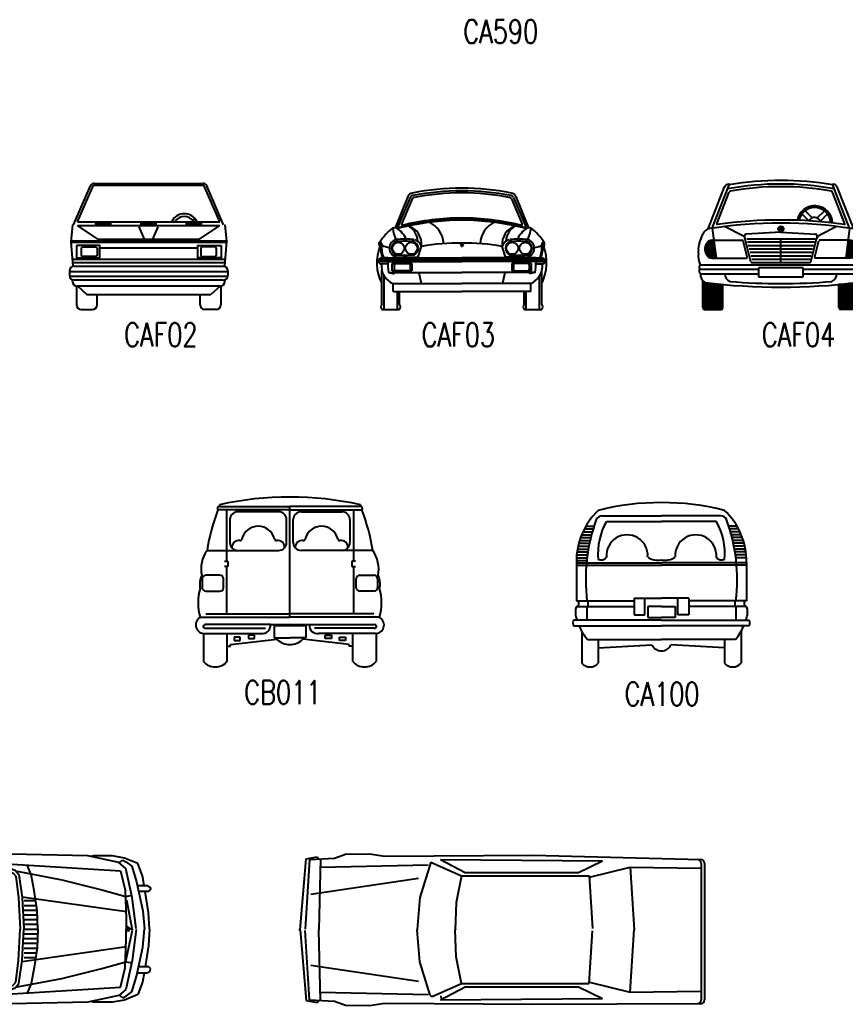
# Model space of a CAD drawing. Extents: x 2 to 154, y 3 to 64.
# Drawn here: x 16.97 to 30.13, y 17.66 to 33.41 of the extents above; entities that cross this region are included whole.
import ezdxf
from ezdxf.enums import TextEntityAlignment as Align

# ---------------------------------------------------------------- set-up
doc = ezdxf.new("R2010")
doc.units = 0
doc.header["$LTSCALE"] = 1000
doc.header["$MEASUREMENT"] = 0
doc.layers.get('0').update_dxf_attribs({"linetype": 'CONTINUOUS'})
doc.styles.add('L', font='ROMANS.SHX', dxfattribs={"height": 250})

# ---------------------------------------------------------------- blocks, each defined once
blk = doc.blocks.new('C25')
for p, q in [((-0.5392, 1.4431), (0.0312, 1.4431)), ((0.6021, 1.4431), (0.0316, 1.4431)), ((-0.6983, 1.3452), (-0.6202, 1.3452)), ((-0.5257, 1.3373), (-0.4992, 1.3904)), ((-0.4992, 1.3904), (-0.4726, 1.3904)), ((-0.4726, 1.3904), (0.0314, 1.3904)), ((-0.4726, 1.3904), (0.0314, 1.3904)), ((0.5355, 1.3904), (0.0314, 1.3904)), ((0.5355, 1.3904), (0.0314, 1.3904)), ((0.562, 1.3904), (0.5355, 1.3904)), ((0.5886, 1.3373), (0.562, 1.3904)), ((0.7611, 1.3452), (0.683, 1.3452)), ((-0.7396, 1.2615), (-0.6444, 1.2615)), ((-0.7274, 1.2894), (-0.6369, 1.2894)), ((-0.7136, 1.3173), (-0.6288, 1.3173)), ((0.7765, 1.3173), (0.6916, 1.3173)), ((0.7902, 1.2894), (0.6997, 1.2894)), ((0.8024, 1.2615), (0.7073, 1.2615)), ((-0.7747, 1.1499), (-0.6698, 1.1499)), ((-0.7678, 1.1778), (-0.6642, 1.1778)), ((-0.7598, 1.2057), (-0.6581, 1.2057)), ((-0.7503, 1.2336), (-0.6515, 1.2336)), ((0.8132, 1.2336), (0.7144, 1.2336)), ((0.8226, 1.2057), (0.721, 1.2057)), ((0.8307, 1.1778), (0.7271, 1.1778)), ((0.8375, 1.1499), (0.7327, 1.1499)), ((-0.788, 1.0662), (-0.6838, 1.0662)), ((-0.7847, 1.0941), (-0.6796, 1.0941)), ((-0.7803, 1.122), (-0.675, 1.122)), ((0.8431, 1.122), (0.7378, 1.122)), ((0.8476, 1.0941), (0.7425, 1.0941)), ((0.8508, 1.0662), (0.7467, 1.0662)), ((-0.7916, 1.0104), (-0.6908, 1.0104)), ((-0.7913, 0.989), (0.0314, 0.989)), ((-0.7913, 0.9674), (0.0314, 0.9674)), ((-0.791, 0.9922), (-0.791, 0.8595)), ((-0.79, 1.0383), (-0.6875, 1.0383)), ((0.8542, 0.989), (0.0314, 0.989)), ((0.8542, 0.9674), (0.0314, 0.9674)), ((0.8529, 1.0383), (0.7504, 1.0383)), ((0.8539, 0.9922), (0.8539, 0.8595)), ((-0.791, 0.8595), (-0.791, 0.7267)), ((0.8539, 0.8595), (0.8539, 0.7267)), ((-0.791, 0.7267), (-0.791, 0.6205)), ((0.8539, 0.7267), (0.8539, 0.6205)), ((-0.791, 0.6205), (-0.2339, 0.6205)), ((-0.6792, 0.6199), (-0.6792, 0.5682)), ((-0.2339, 0.6471), (-0.2339, 0.4878)), ((-0.2339, 0.6471), (0.0314, 0.6471)), ((-0.1277, 0.4878), (-0.1277, 0.6471)), ((0.2967, 0.6471), (0.0314, 0.6471)), ((0.1906, 0.4878), (0.1906, 0.6471)), ((0.2967, 0.6471), (0.2967, 0.4878)), ((0.8539, 0.6205), (0.2967, 0.6205)), ((0.7421, 0.6199), (0.7421, 0.5682)), ((-0.791, 0.5674), (-0.2339, 0.5674)), ((-0.6888, 0.5674), (-0.6888, 0.4344)), ((-0.2339, 0.4878), (-0.1277, 0.4878)), ((-0.1012, 0.5674), (-0.1012, 0.4612)), ((0.0314, 0.5674), (-0.1012, 0.5674)), ((0.0314, 0.5674), (0.1641, 0.5674)), ((0.1641, 0.5674), (0.1641, 0.4612)), ((0.2967, 0.4878), (0.1906, 0.4878)), ((0.8539, 0.5674), (0.2967, 0.5674)), ((0.7517, 0.5674), (0.7517, 0.4344)), ((-0.791, 0.4347), (-0.8175, 0.4347)), ((0.0314, 0.4347), (-0.791, 0.4347)), ((-0.1012, 0.4612), (0.0314, 0.4612)), ((0.1641, 0.4612), (0.0314, 0.4612)), ((0.0314, 0.4347), (0.8539, 0.4347)), ((0.8539, 0.4347), (0.8804, 0.4347)), ((-0.8175, 0.3816), (-0.791, 0.3816)), ((-0.791, 0.3816), (0.0314, 0.3816)), ((-0.7379, 0.324), (-0.7379, 0.0194)), ((0.8539, 0.3816), (0.0314, 0.3816)), ((0.8008, 0.324), (0.8008, 0.0194)), ((0.8804, 0.3816), (0.8539, 0.3816)), ((-0.6849, 0.2488), (0.0314, 0.2488)), ((-0.5788, 0.2488), (-0.5788, 0.0194)), ((-0.5788, 0.1677), (-0.06, 0.1966)), ((0.7477, 0.2488), (0.0314, 0.2488)), ((0.6416, 0.1677), (0.1228, 0.1966)), ((0.6416, 0.2488), (0.6416, 0.0194))]:
    blk.add_line(p, q)
for centre, radius, start, end in [((0.0314, -0.9295), 2.5016, 75.8822, 104.1178), ((-0.1064, 1.001), 0.6846, 133.62183, 180.73815), ((-0.5408, 1.3773), 0.0657, 88.63665, 151.89593), ((0.6036, 1.3773), 0.0657, 28.10407, 91.36335), ((0.1693, 1.001), 0.6846, 359.26185, 46.37817), ((1.0172, 0.8248), 1.718, 160.14627, 186.78676), ((0.0511, 1.0773), 0.6331, 150.36076, 184.99578), ((0.0117, 1.0773), 0.6331, 355.00422, 29.63924), ((-0.9543, 0.8248), 1.718, 353.21324, 19.85373), ((-0.3005, 1.0609), 0.1992, 355.70419, 184.48953), ((0.3634, 1.0609), 0.1992, 355.51047, 184.29581), ((-0.5534, 1.0824), 0.0657, 246.51218, 326.27918), ((-0.0019, 1.1885), 0.1743, 235.27309, 280.96909), ((0.0648, 1.1885), 0.1743, 259.03091, 304.72691), ((0.6163, 1.0824), 0.0657, 213.72082, 293.48782), ((-0.8017, 0.5965), 0.0352, 306.40999, 41.78814), ((0.8645, 0.5965), 0.0352, 138.21186, 233.59001), ((-0.6323, 0.5103), 0.1687, 160.19065, 206.86798), ((0.6952, 0.5103), 0.1687, 333.13202, 19.80935), ((-0.7629, 0.4081), 0.0607, 154.08138, 205.91862), ((0.8258, 0.4081), 0.0607, 334.08138, 25.91862), ((-0.3894, 0.5137), 0.3968, 199.44922, 221.87469), ((0.4523, 0.5137), 0.3968, 318.12531, 340.55078), ((0.031, 0.2367), 0.0994, 203.77311, 270.22936), ((0.0318, 0.2367), 0.0994, 269.77064, 336.22689), ((-0.6584, 0.0878), 0.105, 220.69989, 319.30011), ((0.7212, 0.0878), 0.105, 220.69989, 319.30011)]:
    blk.add_arc(centre, radius, start, end)
blk = doc.blocks.new('Ca100')
blk.add_blockref('C25', (-0.3323, -0.0064))
blk = doc.blocks.new('AUTO-26')
for p, q in [((-0.798, 0.9), (-0.618, 1.316)), ((-0.588, 1.32), (0.587, 1.32)), ((-0.581, 1.34), (0.581, 1.34)), ((0.797, 0.9), (0.618, 1.316)), ((-0.81, 0.898), (-0.828, 0.72)), ((0.81, 0.898), (0.827, 0.725)), ((-0.828, 0.72), (-0.808, 0.46)), ((0.828, 0.725), (-0.827, 0.725)), ((0.822, 0.71), (-0.818, 0.71)), ((0.512, 0.65), (-0.508, 0.65)), ((0.828, 0.725), (0.807, 0.46)), ((0.812, 0.53), (-0.808, 0.53)), ((-0.808, 0.5), (0.812, 0.5)), ((-0.793, 0.46), (0.807, 0.46)), ((-0.843, 0.41), (-0.843, 0.36)), ((0.842, 0.4), (-0.843, 0.4)), ((0.841, 0.35), (-0.841, 0.35)), ((0.842, 0.41), (0.842, 0.36)), ((-0.81, 0.298), (-0.81, 0.313)), ((0.792, 0.31), (-0.81, 0.31)), ((-0.81, 0.298), (-0.81, 0.31)), ((-0.768, 0.25), (-0.768, 0.05)), ((0.76, 0.248), (-0.76, 0.248)), ((-0.758, 0.25), (-0.658, 0.16)), ((0.763, 0.25), (0.662, 0.16)), ((0.767, 0.25), (0.767, 0.05)), ((0.81, 0.298), (0.81, 0.313)), ((-0.658, 0.16), (0.662, 0.16)), ((-0.548, 0.05), (-0.548, 0.16)), ((0.547, 0.05), (0.547, 0.16)), ((-0.718, 0), (-0.598, 0)), ((0.717, 0), (0.597, 0))]:
    blk.add_line(p, q)
for points in [[(-0.758, 0.93), (-0.588, 1.32)], [(0.757, 0.93), (0.587, 1.32)], [(-0.758, 0.93), (0.757, 0.93)], [(-0.768, 0.68), (-0.768, 0.55), (-0.518, 0.55), (-0.518, 0.68), (-0.768, 0.68)], [(0.772, 0.68), (0.772, 0.55), (0.522, 0.55), (0.522, 0.68), (0.772, 0.68)]]:
    blk.add_lwpolyline(points)
for centre, radius, start, end in [((-0.581, 1.3), 0.04, 90, 156.6444), ((0.581, 1.3), 0.04, 23.3556, 90), ((-0.793, 0.41), 0.05, 90, 180), ((0.792, 0.41), 0.05, 0, 90), ((-0.793, 0.36), 0.05, 180, 270), ((0.792, 0.36), 0.05, 270, 0), ((-0.76, 0.298), 0.05, 180, 270), ((0.76, 0.298), 0.05, 270, 0), ((-0.718, 0.05), 0.05, 180, 270), ((-0.598, 0.05), 0.05, 270, 0), ((0.597, 0.05), 0.05, 180, 270), ((0.717, 0.05), 0.05, 270, 0)]:
    blk.add_arc(centre, radius, start, end)
blk = doc.blocks.new('CAF02')
at = {"color": 0, "linetype": 'ByBlock'}
for p, q in [((-562, -443), (-562, -415)), ((-552, -443), (-552, -415)), ((-542, -443), (-542, -415)), ((-532, -443), (-532, -415)), ((-522, -443), (-522, -415)), ((-512, -443), (-512, -415)), ((-502, -443), (-502, -415)), ((-492, -443), (-492, -415)), ((-482, -443), (-482, -415)), ((-472, -443), (-472, -415)), ((-462, -443), (-462, -415)), ((-452, -443), (-452, -415)), ((-442, -443), (-442, -415)), ((-432, -443), (-432, -415)), ((-422, -443), (-422, -415)), ((-412, -443), (-412, -415)), ((-402, -443), (-402, -415)), ((-80, -443), (-80, -415)), ((-70, -443), (-70, -415)), ((-60, -443), (-60, -415)), ((-50, -443), (-50, -415)), ((-40, -443), (-40, -415)), ((-30, -443), (-30, -415)), ((-20, -443), (-20, -415)), ((-10, -443), (-10, -415)), ((0, -443), (0, -415)), ((10, -443), (10, -415)), ((20, -443), (20, -415)), ((30, -443), (30, -415)), ((40, -443), (40, -415)), ((50, -443), (50, -415)), ((60, -443), (60, -415)), ((70, -443), (70, -415)), ((80, -443), (80, -415)), ((402, -443), (402, -415)), ((412, -443), (412, -415)), ((422, -443), (422, -415)), ((432, -443), (432, -415)), ((442, -443), (442, -415)), ((452, -443), (452, -415)), ((462, -443), (462, -415)), ((472, -443), (472, -415)), ((482, -443), (482, -415)), ((492, -443), (492, -415)), ((502, -443), (502, -415)), ((512, -443), (512, -415)), ((522, -443), (522, -415)), ((532, -443), (532, -415)), ((542, -443), (542, -415)), ((552, -443), (552, -415)), ((562, -443), (562, -415)), ((-542, -593), (-757, -447)), ((-757, -447), (757, -447)), ((-46, -593), (-102, -463)), ((46, -593), (102, -463)), ((542, -593), (757, -447)), ((-542, -593), (542, -593))]:
    blk.add_line(p, q, dxfattribs=at)
for points in [[(-568, -778), (-695, -778, -0.414214), (-715, -758), (-715, -694, -0.414214), (-695, -674), (-568, -674, -0.414214), (-548, -694), (-548, -758, -0.414214)], [(573, -778), (700, -778, 0.414214), (720, -758), (720, -694, 0.414214), (700, -674), (573, -674, 0.414214), (553, -694), (553, -758, 0.414214)]]:
    blk.add_lwpolyline(points, format="xyb", close=True, dxfattribs=at)
for radius, start, end in [(150, 27.1103, 152.8897), (120, 34.7246, 145.2754)]:
    blk.add_arc((379, -473), radius, start, end, dxfattribs=at)
blk.add_point((482, -382), dxfattribs=at)
at = {"color": 0, "linetype": 'ByBlock', "xscale": 1000, "yscale": 1000, "zscale": 1000}
blk.add_blockref('AUTO-26', (0, -1340), dxfattribs=at)
blk = doc.blocks.new('CAF03')
at = {"color": 0, "linetype": 'ByBlock'}
for p, q in [((-574, 1200), (-709, 868)), ((-548, 1189), (-680, 881)), ((-528, 1175), (-642, 908)), ((528, 1175), (642, 908)), ((548, 1189), (680, 881)), ((574, 1200), (709, 868)), ((-468, 547), (-428, 670)), ((-13, 694), (-4, 668)), ((0, 694), (-13, 694)), ((-4, 668), (0, 668)), ((0, 694), (13, 694)), ((4, 668), (0, 668)), ((13, 694), (4, 668)), ((468, 547), (428, 670)), ((-787, 532), (-881, 532)), ((-787, 547), (-862, 547)), ((-787, 547), (0, 547)), ((-787, 532), (0, 532)), ((-675, 556), (-465, 556)), ((787, 547), (0, 547)), ((787, 532), (0, 532)), ((675, 556), (465, 556)), ((787, 547), (862, 547)), ((787, 532), (881, 532)), ((-787, 508), (-884, 508)), ((-787, 484), (-862, 484)), ((-787, 508), (0, 508)), ((-741, 487), (-531, 487)), ((-741, 411), (-741, 487)), ((-551, 487), (-551, 411)), ((-531, 487), (-531, 411)), ((787, 508), (0, 508)), ((741, 487), (531, 487)), ((531, 487), (531, 411)), ((551, 487), (551, 411)), ((741, 411), (741, 487)), ((787, 508), (884, 508)), ((787, 484), (862, 484)), ((-850, 55), (-850, 413)), ((-827, 0), (-827, 357)), ((-781, 394), (0, 394)), ((-781, 394), (-721, 377)), ((-531, 411), (-741, 411)), ((-721, 377), (-728, 394)), ((-456, 394), (-434, 276)), ((781, 394), (0, 394)), ((456, 394), (434, 276)), ((531, 411), (741, 411)), ((721, 377), (728, 394)), ((781, 394), (721, 377)), ((827, 0), (827, 357)), ((850, 55), (850, 413)), ((-732, 276), (0, 276)), ((-732, 189), (-732, 276)), ((732, 276), (0, 276)), ((732, 189), (732, 276)), ((-732, 189), (0, 189)), ((-685, 0), (-685, 189)), ((-664, 55), (-664, 189)), ((732, 189), (0, 189)), ((664, 55), (664, 189)), ((685, 0), (685, 189)), ((-850, 0), (-664, 0)), ((664, 0), (850, 0))]:
    blk.add_line(p, q, dxfattribs=at)
for centre in [(-675, 651), (-536, 651), (536, 651), (675, 651)]:
    blk.add_circle(centre, 63, dxfattribs=at)
for centre, radius, start, end in [((27, -1593), 2884, 90.5385, 101.0749), ((27, -1593), 2856, 90.5385, 101.0749), ((-27, -1593), 2884, 78.9251, 89.4615), ((-27, -1593), 2856, 78.9251, 89.4615), ((-515, 1175), 64, 101.0749, 156.8187), ((-515, 1175), 35.9, 101.0749, 156.8187), ((-503, 1164), 26.9, 100.7984, 156.8187), ((27, -1615), 2856, 90.5385, 100.7984), ((-27, -1615), 2856, 79.2016, 89.4615), ((503, 1164), 26.9, 23.1813, 79.2016), ((515, 1175), 35.9, 23.1813, 78.9251), ((515, 1175), 64, 23.1813, 78.9251), ((27, -1900), 2856, 90.5385, 104.1159), ((27, -1906), 2856, 90.5385, 104.1159), ((27, -1883), 2856, 90.5385, 103.3452), ((-27, -1883), 2856, 76.6548, 89.4615), ((-27, -1900), 2856, 75.8841, 89.4615), ((-27, -1906), 2856, 75.8841, 89.4615), ((-373, 399), 591, 127.8837, 147.6394), ((-718, 816), 52.2, 79.6305, 110.0734), ((-301, 920), 438, 187.2333, 204.0032), ((-796, 391), 485, 77.3621, 79.6305), ((-852, 627), 287, 24.7036, 55.9388), ((-681, 905), 42, 257.3621, 285.0875), ((-672, 878), 8.53, 156.8187, 284.1159), ((-634, 905), 8.53, 156.8187, 283.3452), ((-675, 714), 206, 3.7513, 60.2826), ((-644, 688), 217, 355.4182, 70.7511), ((-455, 687), 262, 2.4852, 68.1526), ((455, 687), 262, 111.8474, 177.5148), ((644, 688), 217, 109.2489, 184.5818), ((675, 714), 206, 119.7174, 176.2487), ((852, 627), 287, 124.0612, 155.2964), ((634, 905), 8.53, 256.6548, 23.1813), ((672, 878), 8.53, 255.8841, 23.1813), ((681, 905), 42, 254.9125, 282.6379), ((796, 391), 485, 100.3695, 102.6379), ((301, 920), 438, 335.9968, 352.7667), ((718, 816), 52.2, 69.9266, 100.3695), ((373, 399), 591, 31.8969, 52.1163), ((-675, 651), 95.2, 109.6341, 270), ((-605, -314), 1061, 84.8012, 95.1988), ((-524, 643), 99.4, 15.6313, 78.6675), ((524, 643), 99.4, 101.3325, 164.3687), ((605, -314), 1061, 84.8012, 95.1988), ((675, 651), 95.2, 270, 70.3659), ((-418, 498), 486, 159.2938, 206.0553), ((-866, 700), 16.7, 80.1767, 227.0449), ((-888, 676), 16.4, 339.2938, 47.0449), ((-882, 693), 21, 353.1008, 74.6027), ((-882, 693), 30.4, 353.1008, 51.4328), ((-579, 656), 284, 173.1008, 202.5205), ((-579, 656), 274, 173.1008, 203.3326), ((-752, 875), 216, 242.4396, 265.2803), ((-675, 651), 73.5, 109.6341, 250.3659), ((-605, -314), 1039, 84.8012, 95.1988), ((-536, 651), 73.5, 289.6341, 70.3659), ((0, -1914), 2620, 80.6039, 99.3961), ((536, 651), 73.5, 109.6341, 250.3659), ((605, -314), 1039, 84.8012, 95.1988), ((675, 651), 73.5, 289.6341, 70.3659), ((750, 874), 216, 274.6328, 297.4735), ((577, 655), 274, 336.5805, 6.8123), ((577, 655), 284, 337.3926, 6.8123), ((880, 691), 30.4, 128.4803, 186.8123), ((416, 498), 486, 333.8578, 20.6193), ((880, 691), 21, 105.3104, 186.8123), ((864, 699), 16.7, 312.8682, 99.7364), ((886, 674), 16.4, 132.8682, 200.6193), ((-851, 516), 33.4, 109.2194, 250.7806), ((-605, 1617), 1039, 264.8012, 275.1988), ((605, 1617), 1039, 264.8012, 275.1988), ((851, 516), 33.4, 289.2194, 70.7806), ((-656, 460), 200, 172.9781, 247.3891), ((-18, 496), 769, 179.12, 187.6492), ((-622, 449), 99.1, 157.4002, 202.5998), ((622, 449), 99.1, 337.4002, 22.5998), ((656, 460), 200, 292.6109, 7.0219), ((18, 496), 769, 352.3508, 0.88), ((-819, 28), 41, 137.5303, 222.4697), ((-694, 28), 41, 317.5303, 42.4697), ((694, 28), 41, 137.5303, 222.4697), ((819, 28), 41, 317.5303, 42.4697)]:
    blk.add_arc(centre, radius, start, end, dxfattribs=at)
blk = doc.blocks.new('CAF04')
at = {"color": 0, "linetype": 'ByBlock'}
for p, q in [((-860, 951), (-666, 1447)), ((-812, 959), (-608, 1480)), ((-608, 1480), (-617, 1480)), ((812, 959), (608, 1480)), ((608, 1480), (617, 1480)), ((860, 951), (666, 1447)), ((-757, 1012), (-611, 1385)), ((757, 1012), (611, 1385)), ((332, 1044), (247, 1129)), ((369, 1081), (285, 1166)), ((429, 1081), (513, 1166)), ((466, 1044), (551, 1129)), ((-812, 959), (-765, 607)), ((-660, 979), (-451, 873)), ((-26, 937), (-4, 954)), ((-26, 937), (0, 947)), ((0, 981), (-4, 954)), ((0, 981), (4, 954)), ((26, 937), (0, 947)), ((26, 937), (4, 954)), ((660, 979), (451, 873)), ((812, 959), (765, 607)), ((-962, 788), (-923, 889)), ((-815, 818), (-793, 818)), ((-781, 818), (-457, 818)), ((-354, 562), (-429, 862)), ((0, 914), (-410, 888)), ((-404, 835), (404, 835)), ((-5, 914), (-5, 921)), ((0, 914), (410, 888)), ((0, 554), (0, 835)), ((5, 914), (5, 921)), ((354, 562), (429, 862)), ((781, 818), (457, 818)), ((815, 818), (793, 818)), ((962, 788), (923, 889)), ((-898, 713), (-779, 713)), ((-896, 734), (-782, 734)), ((-891, 755), (-785, 755)), ((-881, 776), (-787, 776)), ((-864, 797), (-790, 797)), ((-399, 620), (-447, 810)), ((-395, 798), (395, 798)), ((-385, 757), (385, 757)), ((-375, 717), (375, 717)), ((399, 620), (447, 810)), ((898, 713), (779, 713)), ((896, 734), (782, 734)), ((891, 755), (785, 755)), ((881, 776), (787, 776)), ((864, 797), (790, 797)), ((-896, 691), (-776, 691)), ((-891, 670), (-774, 670)), ((-881, 649), (-771, 649)), ((-864, 628), (-768, 628)), ((-815, 607), (-765, 607)), ((-756, 607), (-409, 607)), ((-365, 676), (365, 676)), ((-354, 635), (354, 635)), ((-344, 595), (344, 595)), ((756, 607), (409, 607)), ((815, 607), (765, 607)), ((864, 628), (768, 628)), ((881, 649), (771, 649)), ((891, 670), (774, 670)), ((896, 691), (776, 691)), ((-959, 475), (-264, 475)), ((-954, 528), (954, 528)), ((-344, 554), (344, 554)), ((264, 490), (-264, 490)), ((-264, 490), (-264, 385)), ((264, 385), (264, 490)), ((264, 475), (959, 475)), ((-952, 422), (-264, 422)), ((-264, 385), (264, 385)), ((264, 422), (952, 422)), ((-924, 21), (-924, 340)), ((-924, 327), (-911, 327)), ((-924, 317), (-897, 317)), ((-924, 306), (-803, 306)), ((-924, 296), (-686, 296)), ((-924, 285), (-686, 285)), ((-924, 274), (-686, 274)), ((-924, 264), (-686, 264)), ((-924, 253), (-686, 253)), ((-924, 243), (-686, 243)), ((-686, 21), (-686, 295)), ((924, 296), (686, 296)), ((686, 21), (686, 295)), ((924, 285), (686, 285)), ((924, 274), (686, 274)), ((924, 264), (686, 264)), ((924, 253), (686, 253)), ((924, 243), (686, 243)), ((924, 306), (803, 306)), ((924, 317), (897, 317)), ((924, 327), (911, 327)), ((924, 21), (924, 340)), ((-924, 232), (-686, 232)), ((-924, 222), (-686, 222)), ((-924, 211), (-686, 211)), ((-924, 201), (-686, 201)), ((-924, 190), (-686, 190)), ((-924, 179), (-686, 179)), ((-924, 169), (-686, 169)), ((-924, 158), (-686, 158)), ((-924, 148), (-686, 148)), ((-924, 137), (-686, 137)), ((-924, 127), (-686, 127)), ((924, 232), (686, 232)), ((924, 222), (686, 222)), ((924, 211), (686, 211)), ((924, 201), (686, 201)), ((924, 190), (686, 190)), ((924, 179), (686, 179)), ((924, 169), (686, 169)), ((924, 158), (686, 158)), ((924, 148), (686, 148)), ((924, 137), (686, 137)), ((924, 127), (686, 127)), ((-924, 116), (-686, 116)), ((-924, 106), (-686, 106)), ((-924, 95), (-686, 95)), ((-924, 84), (-686, 84)), ((-924, 74), (-686, 74)), ((-924, 63), (-686, 63)), ((-924, 53), (-686, 53)), ((-924, 42), (-686, 42)), ((-924, 32), (-686, 32)), ((-924, 21), (-686, 21)), ((-921, 11), (-689, 11)), ((-902, 0), (-707, 0)), ((924, 116), (686, 116)), ((924, 106), (686, 106)), ((924, 95), (686, 95)), ((924, 84), (686, 84)), ((924, 74), (686, 74)), ((924, 63), (686, 63)), ((924, 53), (686, 53)), ((924, 42), (686, 42)), ((924, 32), (686, 32)), ((924, 21), (686, 21)), ((921, 11), (689, 11)), ((902, 0), (707, 0))]:
    blk.add_line(p, q, dxfattribs=at)
for radius in [31.7, 29.6]:
    blk.add_circle((0, 952), radius, dxfattribs=at)
for centre, radius, start, end in [((0, -2012), 3536, 80.0391, 99.9609), ((-617, 1427), 52.8, 90, 158.6419), ((0, -2012), 3494, 79.6168, 100.3832), ((0, -2012), 3462, 80.1053, 99.8947), ((617, 1427), 52.8, 21.3581, 90), ((-591, 1377), 21.1, 99.8947, 158.6419), ((591, 1377), 21.1, 21.3581, 80.1053), ((399, 1014), 211, 2.1025, 169.6477), ((399, 1014), 190, 3.0295, 168.7207), ((0, -4519), 5575, 82.2556, 97.7444), ((399, 1014), 73.4, 16.9819, 154.7683), ((-824, 850), 106, 98.7286, 158.6419), ((0, -4519), 5538, 81.2714, 98.7286), ((-752, 1010), 5.28, 158.6419, 277.7444), ((752, 1010), 5.28, 262.2556, 21.3581), ((824, 850), 106, 21.3581, 81.2714), ((-815, 752), 66.1, 90, 117.7261), ((-781, 807), 10.6, 90, 187.4958), ((-457, 807), 10.6, 14.0362, 90), ((-475, 826), 52.8, 14.0362, 63.0369), ((-409, 867), 21.1, 93.6086, 194.0362), ((409, 867), 21.1, 345.9638, 86.3914), ((475, 826), 52.8, 116.9631, 165.9638), ((457, 807), 10.6, 90, 165.9638), ((781, 807), 10.6, 352.5042, 90), ((815, 752), 66.1, 62.2739, 90), ((-765, 711), 211, 158.6419, 186.4637), ((-764, 713), 134, 161.9214, 180), ((-764, 713), 134, 180, 198.0786), ((-789, 721), 108, 141.7588, 161.9214), ((-805, 733), 87.6, 117.7261, 141.7588), ((805, 733), 87.6, 38.2412, 62.2739), ((789, 721), 108, 18.0786, 38.2412), ((764, 713), 134, 360, 18.0786), ((764, 713), 134, 341.9214, 360), ((765, 711), 211, 353.5363, 21.3581), ((-699, 636), 277, 174.0968, 203.0659), ((-1080, 676), 106, 354.0968, 6.4637), ((-789, 704), 108, 198.0786, 218.2412), ((-805, 692), 87.6, 218.2412, 242.2739), ((-815, 673), 66.1, 242.2739, 270), ((-756, 618), 10.6, 187.4958, 270), ((-409, 618), 10.6, 270, 14.0362), ((409, 618), 10.6, 165.9638, 270), ((756, 618), 10.6, 270, 352.5042), ((815, 673), 66.1, 270, 297.7261), ((805, 692), 87.6, 297.7261, 321.7588), ((789, 704), 108, 321.7588, 341.9214), ((699, 636), 277, 336.9341, 5.9032), ((1080, 676), 106, 173.5363, 185.9032), ((-933, 452), 34.8, 137.6416, 237.6221), ((-920, 498), 45.1, 139.2965, 211.1292), ((-344, 565), 10.6, 194.0362, 270), ((344, 565), 10.6, 270, 345.9638), ((933, 452), 34.8, 302.3779, 42.3584), ((920, 498), 45.1, 328.8708, 40.7035), ((-833, 417), 119, 177.3092, 237.1976), ((-569, 416), 91.4, 175.9416, 250.0211), ((569, 416), 91.4, 289.9789, 4.0584), ((833, 417), 119, 302.8024, 2.6908), ((0, 7917), 7653, 263.2671, 276.7329), ((0, 7917), 7611, 265.4753, 274.5247), ((-902, 21), 21.1, 180, 270), ((-707, 21), 21.1, 270, 0), ((707, 21), 21.1, 180, 270), ((902, 21), 21.1, 270, 0)]:
    blk.add_arc(centre, radius, start, end, dxfattribs=at)
blk = doc.blocks.new('BORDER')
for p, q in [((1, 1), (0, 1)), ((0, 1), (0, 0)), ((0, 0), (1, 0)), ((1, 0), (1, 1))]:
    blk.add_line(p, q)
blk = doc.blocks.new('C18')
for p, q in [((-0.0368, 1.3735), (-0.7019, 1.3735)), ((-0.6889, 1.4224), (-0.6889, 1.4061)), ((-0.6889, 1.4061), (-0.0368, 1.4061)), ((-0.6237, 1.3735), (-0.6237, 0.9004)), ((0.6153, 1.4061), (-0.0368, 1.4061)), ((-0.0368, 0.3784), (-0.0368, 1.4061)), ((-0.0368, 1.3735), (0.6283, 1.3735)), ((0.5501, 1.3735), (0.5501, 0.9004)), ((0.6153, 1.4224), (0.6153, 1.4061)), ((-0.5909, 1.2852), (-0.5909, 1.0713)), ((-0.1403, 1.3572), (-0.5188, 1.3572)), ((-0.0683, 1.0713), (-0.0683, 1.2852)), ((-0.0053, 1.0713), (-0.0053, 1.2852)), ((0.0667, 1.3572), (0.4452, 1.3572)), ((0.5173, 1.2852), (0.5173, 1.0713)), ((-0.803, 0.9983), (-0.5188, 0.9992)), ((-0.5188, 0.9992), (-0.1403, 0.9992)), ((0.4452, 0.9992), (0.0667, 0.9992)), ((0.7294, 0.9983), (0.4452, 0.9992)), ((-0.6419, 0.9004), (-0.6093, 0.9004)), ((-0.6093, 0.8514), (-0.6419, 0.8514)), ((-0.6237, 0.8514), (-0.6237, 0.4117)), ((-0.6093, 0.9004), (-0.6093, 0.8514)), ((0.5358, 0.9004), (0.5358, 0.8514)), ((0.5684, 0.9004), (0.5358, 0.9004)), ((0.5358, 0.8514), (0.5684, 0.8514)), ((0.5501, 0.8514), (0.5501, 0.4117)), ((-0.8468, 0.7375), (-0.8468, 0.6549)), ((-0.6837, 0.7703), (-0.8139, 0.7703)), ((-0.6509, 0.6549), (-0.6509, 0.7375)), ((0.5773, 0.6549), (0.5773, 0.7375)), ((0.6101, 0.7703), (0.7404, 0.7703)), ((0.7732, 0.7375), (0.7732, 0.6549)), ((-0.8139, 0.6221), (-0.6837, 0.6221)), ((0.7404, 0.6221), (0.6101, 0.6221)), ((-0.8588, 0.383), (-0.0392, 0.383)), ((-0.8133, 0.4117), (-0.0392, 0.4117)), ((0.7397, 0.4117), (-0.0344, 0.4117)), ((0.7853, 0.383), (-0.0344, 0.383)), ((-0.2161, 0.3131), (-0.8185, 0.3131)), ((-0.8185, 0.2796), (-0.2631, 0.2796)), ((-0.2161, 0.3131), (0.1425, 0.3131)), ((-0.1835, 0.3052), (-0.0368, 0.3052)), ((-0.1835, 0.3052), (-0.1835, 0.1911)), ((-0.0368, 0.3052), (0.1099, 0.3052)), ((0.1099, 0.3052), (0.1099, 0.1911)), ((0.1425, 0.3131), (0.7449, 0.3131)), ((0.7449, 0.2796), (0.1896, 0.2796)), ((-0.8356, 0.2315), (-0.3033, 0.2315)), ((-0.8356, 0.2315), (-0.8356, -0.0269)), ((-0.6174, -0.0269), (-0.6174, 0.2315)), ((-0.1835, 0.1911), (-0.0368, 0.1911)), ((0.1099, 0.1911), (-0.0368, 0.1911)), ((0.762, 0.2315), (0.2297, 0.2315)), ((0.5438, -0.0269), (0.5438, 0.2315)), ((0.762, 0.2315), (0.762, -0.0269)), ((-0.6183, 0.114), (-0.5853, 0.114)), ((-0.5853, 0.1305), (-0.1571, 0.1778)), ((-0.5853, 0.114), (-0.5853, 0.1305)), ((0.5118, 0.1305), (0.0835, 0.1778)), ((0.5118, 0.114), (0.5118, 0.1305)), ((0.5438, 0.114), (0.5118, 0.114))]:
    blk.add_line(p, q)
for centre, radius, start, end in [((-0.0368, -1.5581), 3.051, 77.65878, 102.34122), ((0.9894, 0.7166), 1.8144, 158.7752, 171.06962), ((-0.6882, 1.3869), 0.0192, 92.02026, 224.42063), ((0.6146, 1.3869), 0.0192, 315.57937, 87.97974), ((-1.063, 0.7166), 1.8144, 8.93038, 21.2248), ((-0.5188, 1.2852), 0.0721, 90, 180), ((-0.1403, 1.2852), 0.0721, 0, 90), ((0.0667, 1.2852), 0.0721, 90, 180), ((0.4452, 1.2852), 0.0721, 360, 90), ((-0.3296, 1.0688), 0.1547, 14.02351, 165.97649), ((0.256, 1.0688), 0.1547, 14.02351, 165.97649), ((-0.4973, 1.1093), 0.0179, 261.84884, 350.23527), ((-0.1618, 1.1093), 0.0179, 189.76473, 278.15116), ((0.0883, 1.1093), 0.0179, 261.84884, 350.23527), ((0.4237, 1.1093), 0.0179, 189.76473, 278.15116), ((-0.5188, 1.0713), 0.0721, 180, 270), ((-0.509, 1.0279), 0.0644, 81.84884, 183.71958), ((-0.1502, 1.0279), 0.0644, 356.28042, 98.15116), ((-0.1403, 1.0713), 0.0721, 270, 0), ((0.0667, 1.0713), 0.0721, 180, 270), ((0.0766, 1.0279), 0.0644, 81.84884, 183.71958), ((0.4354, 1.0279), 0.0644, 356.28042, 98.15116), ((0.4452, 1.0713), 0.0721, 270, 360), ((-0.5645, 0.8278), 0.2932, 144.43753, 191.38858), ((0.4909, 0.8278), 0.2932, 348.61142, 35.56247), ((-0.6807, 0.6878), 0.1899, 154.3826, 192.44617), ((-0.8139, 0.7375), 0.0328, 90, 180), ((-0.6837, 0.7375), 0.0328, 0, 90), ((0.6101, 0.7375), 0.0328, 90, 180), ((0.7404, 0.7375), 0.0328, 0, 90), ((0.6071, 0.6878), 0.1899, 347.55383, 25.6174), ((-0.4224, 0.5153), 0.4628, 163.48612, 196.6091), ((-0.8139, 0.6549), 0.0328, 180, 270), ((-0.6837, 0.6549), 0.0328, 270, 0), ((0.6101, 0.6549), 0.0328, 180, 270), ((0.7404, 0.6549), 0.0328, 270, 0), ((0.3488, 0.5153), 0.4628, 343.3909, 16.51388), ((-0.8285, 0.3102), 0.0789, 112.64352, 264.80649), ((0.7549, 0.3102), 0.0789, 275.19351, 67.35648), ((-0.8208, 0.2964), 0.0169, 82.38827, 277.61173), ((-0.2917, 0.3059), 0.0752, 261.15643, 4.16353), ((0.2181, 0.3059), 0.0752, 175.83647, 278.84357), ((0.7472, 0.2964), 0.0169, 262.38827, 97.61173), ((-0.0368, 0.3052), 0.1753, 226.66029, 270), ((-0.0368, 0.3052), 0.1753, 270, 313.33971), ((-0.7265, 0.0629), 0.1413, 219.44106, 320.55894), ((0.6529, 0.0629), 0.1413, 219.44106, 320.55894)]:
    blk.add_arc(centre, radius, start, end)
at = {"yscale": 0.03066874611256114, "zscale": 0.05657218554741822}
for p, xscale in [((-0.5523, 0.1659), 0.05657218554741822), ((-0.4203, 0.1848), 0.05657218554741822), ((0.3468, 0.1848), -0.05657218554741822), ((0.4788, 0.1659), -0.05657218554741822)]:
    blk.add_blockref('BORDER', p, dxfattribs=dict(at, xscale=xscale))
blk = doc.blocks.new('Cb011')
blk.add_blockref('C18', (0.3716, 0.0207))
blk = doc.blocks.new('CP10')
at = {"color": 0, "linetype": 'ByBlock'}
for p, q in [((-10.755, 12.866), (-12.877, 12.532)), ((-7.632, 13.116), (-10.755, 12.866)), ((7.497, 13.116), (-7.632, 13.116)), ((7.457, 13.236), (7.617, 13.384)), ((7.814, 12.144), (7.457, 13.236)), ((7.617, 13.384), (7.889, 13.282)), ((7.889, 13.282), (8.124, 12.949)), ((9.587, 13.116), (8.007, 13.116)), ((8.124, 12.949), (8.321, 12.375)), ((15.802, 12.977), (9.587, 13.116)), ((18.349, 12.431), (15.802, 12.977)), ((16.279, 12.977), (16.072, 12.919)), ((17.833, 12.977), (16.279, 12.977)), ((18.796, 12.792), (17.833, 12.977)), ((-14.332, 11.311), (-14.241, 12.162)), ((-14.241, 12.162), (-13.999, 12.532)), ((-13.999, 12.532), (-13.483, 12.755)), ((-13.241, 12.199), (-13.514, 11.089)), ((-13.483, 12.755), (-12.877, 12.829)), ((-12.877, 12.532), (-13.241, 12.199)), ((-13.211, 12.051), (-8.542, 12.532)), ((-12.877, 12.829), (-12.362, 12.644)), ((-8.542, 12.532), (-5.965, 12.681)), ((-5.965, 12.681), (7.639, 12.681)), ((-4.578, 12.283), (7.708, 12.283)), ((-2.842, 11.413), (-4.578, 12.283)), ((-2.127, 11.453), (-2.195, 12.117)), ((-1.921, 11.453), (-1.988, 12.117)), ((2.27, 12.24), (1.959, 11.37)), ((2.637, 12.227), (2.327, 11.357)), ((2.978, 12.246), (2.668, 11.376)), ((8.519, 12.283), (5.972, 11.329)), ((6.639, 11.172), (9.14, 12.088)), ((8.321, 12.375), (18.477, 11.755)), ((9.14, 12.088), (9.913, 11.811)), ((11.209, 11.45), (10.868, 12.227)), ((18.909, 11.94), (18.349, 12.431)), ((18.424, 12.449), (18.674, 12.616)), ((18.674, 12.616), (18.962, 12.449)), ((19.872, 12.347), (18.796, 12.792)), ((18.962, 12.449), (19.387, 12.125)), ((19.387, 12.125), (19.789, 10.867)), ((20.274, 11.348), (19.872, 12.347)), ((-14.361, 10.681), (-14.332, 11.311)), ((-7.056, 11.977), (-13.362, 11.57)), ((-8.36, 10.533), (-7.723, 11.903)), ((-7.602, 11.496), (-8.178, 10.348)), ((-7.087, 11.903), (-7.602, 11.496)), ((-6.602, 11.977), (-7.087, 11.903)), ((-6.147, 11.903), (-6.602, 11.977)), ((-5.025, 11.644), (-6.147, 11.903)), ((-4.54, 11.311), (-5.025, 11.644)), ((-4.51, 10.978), (-4.54, 11.311)), ((-2.365, 11.329), (-2.842, 11.413)), ((5.972, 11.329), (-2.365, 11.329)), ((6.94, 10.986), (9.141, 11.792)), ((9.141, 11.792), (9.746, 11.575)), ((9.746, 11.575), (9.943, 11.334)), ((9.913, 11.811), (10.209, 11.45)), ((9.943, 11.334), (10.181, 9.563)), ((10.057, 11.718), (13.695, 11.033)), ((10.209, 11.45), (10.459, 9.589)), ((11.459, 10.145), (11.209, 11.45)), ((18.477, 11.755), (18.864, 10.182)), ((19.425, 9.589), (18.909, 11.94)), ((20.4, 10.57), (20.274, 11.348)), ((-14.514, 10.681), (-14.059, 10.681)), ((-14.514, 10.163), (-14.514, 10.681)), ((-14.059, 10.681), (-14.059, 10.163)), ((-13.514, 11.089), (-13.665, 8.682)), ((-8.663, 9.534), (-8.36, 10.533)), ((-4.51, 10.015), (-4.51, 10.978)), ((6.889, 8.923), (6.639, 11.172)), ((7.167, 8.94), (6.94, 10.986)), ((13.695, 11.033), (16.954, 10.219)), ((19.789, 10.867), (20.304, 8.497)), ((19.879, 10.57), (20.637, 10.57)), ((20.637, 10.57), (20.88, 10.432)), ((-14.059, 10.163), (-14.514, 10.163)), ((-14.423, 9.312), (-14.384, 10.163)), ((-8.178, 10.348), (-8.572, 8.46)), ((-4.692, 7.016), (-4.51, 10.015)), ((11.687, 8.534), (11.459, 10.145)), ((16.954, 10.219), (18.917, 9.673)), ((18.864, 10.182), (18.947, 7.849)), ((18.917, 9.673), (19.296, 9.747)), ((19.296, 9.747), (19.364, 9.858)), ((20.774, 10.08), (20.008, 10.08)), ((20.759, 8.368), (20.48, 10.08)), ((20.903, 10.237), (20.774, 10.08)), ((20.88, 10.432), (20.903, 10.237)), ((-14.423, 7.016), (-14.423, 9.312)), ((-8.845, 8.312), (-8.663, 9.534)), ((6.912, 7.035), (6.889, 8.923)), ((7.19, 7.038), (7.167, 8.94)), ((10.181, 9.563), (10.317, 7.02)), ((10.459, 9.589), (10.595, 7.035)), ((10.481, 9.645), (18.962, 8.442)), ((10.64, 9.331), (11.574, 9.331)), ((10.64, 8.946), (11.628, 8.946)), ((19.444, 6.931), (18.99, 9.363)), ((19.758, 7.063), (19.425, 9.589)), ((-13.665, 8.682), (-13.665, 7.016)), ((-8.906, 7.016), (-8.845, 8.312)), ((-8.572, 8.46), (-8.633, 7.016)), ((10.64, 8.56), (11.696, 8.56)), ((10.64, 8.174), (11.696, 8.174)), ((11.732, 7.035), (11.687, 8.534)), ((20.304, 8.497), (20.433, 6.998)), ((20.827, 7.016), (20.759, 8.368)), ((10.64, 7.788), (11.696, 7.788)), ((10.64, 7.402), (11.696, 7.402)), ((18.947, 7.849), (18.947, 6.989)), ((-14.423, 7.016), (-14.423, 4.721)), ((-13.665, 5.351), (-13.665, 7.016)), ((-8.906, 7.016), (-8.845, 5.721)), ((-8.572, 5.573), (-8.633, 7.016)), ((-4.692, 7.016), (-4.51, 4.018)), ((6.912, 6.998), (6.889, 5.11)), ((7.19, 6.995), (7.167, 5.093)), ((10.181, 4.47), (10.317, 7.013)), ((10.459, 4.444), (10.595, 6.998)), ((10.64, 7.016), (11.696, 7.016)), ((10.64, 6.631), (11.696, 6.631)), ((11.732, 6.998), (11.687, 5.499)), ((18.918, 4.413), (19.444, 6.931)), ((18.947, 6.184), (18.947, 7.044)), ((19.34, 7.014), (18.99, 7.014)), ((19.057, 7.228), (19.026, 7.058)), ((19.026, 7.058), (19.057, 6.844)), ((19.232, 7.058), (19.057, 7.228)), ((19.057, 6.844), (19.201, 6.931)), ((19.758, 6.97), (19.425, 4.444)), ((20.304, 5.536), (20.433, 7.035)), ((20.827, 7.016), (20.759, 5.665)), ((-8.845, 5.721), (-8.663, 4.499)), ((10.64, 6.245), (11.696, 6.245)), ((10.64, 5.859), (11.696, 5.859)), ((18.864, 3.851), (18.947, 6.184)), ((20.759, 5.665), (20.48, 3.953)), ((-13.514, 2.944), (-13.665, 5.351)), ((-8.178, 3.685), (-8.572, 5.573)), ((6.889, 5.11), (6.639, 2.861)), ((7.167, 5.093), (6.94, 3.047)), ((10.481, 4.388), (18.962, 5.591)), ((10.64, 5.473), (11.696, 5.473)), ((10.64, 5.087), (11.628, 5.087)), ((11.687, 5.499), (11.459, 3.888)), ((19.789, 3.166), (20.304, 5.536)), ((-14.423, 4.721), (-14.384, 3.87)), ((-8.663, 4.499), (-8.36, 3.5)), ((9.943, 2.699), (10.181, 4.47)), ((10.209, 2.583), (10.459, 4.444)), ((10.64, 4.702), (11.574, 4.702)), ((16.954, 3.814), (18.917, 4.36)), ((19.425, 4.444), (18.909, 2.093)), ((18.917, 4.36), (19.296, 4.286)), ((19.296, 4.286), (19.364, 4.175)), ((-14.059, 3.87), (-14.514, 3.87)), ((-14.514, 3.87), (-14.514, 3.351)), ((-14.514, 3.351), (-14.059, 3.351)), ((-14.361, 3.351), (-14.332, 2.722)), ((-14.059, 3.351), (-14.059, 3.87)), ((-8.36, 3.5), (-7.723, 2.13)), ((-7.602, 2.537), (-8.178, 3.685)), ((-4.51, 4.018), (-4.51, 3.055)), ((11.459, 3.888), (11.209, 2.583)), ((13.695, 3), (16.954, 3.814)), ((18.477, 2.278), (18.864, 3.851)), ((19.879, 3.463), (20.637, 3.463)), ((20.774, 3.953), (20.008, 3.953)), ((20.4, 3.463), (20.274, 2.685)), ((20.637, 3.463), (20.88, 3.601)), ((20.903, 3.796), (20.774, 3.953)), ((20.88, 3.601), (20.903, 3.796)), ((-14.332, 2.722), (-14.241, 1.871)), ((-13.241, 1.834), (-13.514, 2.944)), ((-7.056, 2.056), (-13.362, 2.463)), ((-7.087, 2.13), (-7.602, 2.537)), ((-4.54, 2.722), (-5.025, 2.389)), ((-2.842, 2.62), (-4.578, 1.75)), ((-4.51, 3.055), (-4.54, 2.722)), ((-2.365, 2.704), (-2.842, 2.62)), ((5.972, 2.704), (-2.365, 2.704)), ((-2.127, 2.58), (-2.195, 1.916)), ((-1.921, 2.58), (-1.988, 1.916)), ((2.27, 1.793), (1.959, 2.663)), ((2.637, 1.806), (2.327, 2.676)), ((2.978, 1.787), (2.668, 2.657)), ((8.519, 1.75), (5.972, 2.704)), ((6.639, 2.861), (9.14, 1.945)), ((6.94, 3.047), (9.141, 2.241)), ((9.141, 2.241), (9.746, 2.458)), ((9.746, 2.458), (9.943, 2.699)), ((9.913, 2.222), (10.209, 2.583)), ((10.057, 2.315), (13.695, 3)), ((11.209, 2.583), (10.868, 1.806)), ((19.387, 1.908), (19.789, 3.166)), ((20.274, 2.685), (19.872, 1.686)), ((-14.241, 1.871), (-13.999, 1.5)), ((-12.877, 1.5), (-13.241, 1.834)), ((-13.211, 1.982), (-8.542, 1.5)), ((-6.602, 2.056), (-7.087, 2.13)), ((-6.147, 2.13), (-6.602, 2.056)), ((-5.025, 2.389), (-6.147, 2.13)), ((-4.578, 1.75), (7.708, 1.75)), ((7.814, 1.889), (7.457, 0.797)), ((8.124, 1.084), (8.321, 1.658)), ((8.321, 1.658), (18.477, 2.278)), ((9.14, 1.945), (9.913, 2.222)), ((18.909, 2.093), (18.349, 1.602)), ((19.872, 1.686), (18.796, 1.241)), ((18.962, 1.584), (19.387, 1.908)), ((-13.999, 1.5), (-13.483, 1.278)), ((-13.483, 1.278), (-12.877, 1.204)), ((-10.755, 1.167), (-12.877, 1.5)), ((-12.877, 1.204), (-12.362, 1.389)), ((-7.632, 0.917), (-10.755, 1.167)), ((-8.542, 1.5), (-5.965, 1.352)), ((7.497, 0.917), (-7.632, 0.917)), ((-5.965, 1.352), (7.639, 1.352)), ((7.889, 0.751), (8.124, 1.084)), ((9.587, 0.917), (8.007, 0.917)), ((15.802, 1.056), (9.587, 0.917)), ((18.349, 1.602), (15.802, 1.056)), ((16.279, 1.056), (16.072, 1.114)), ((17.833, 1.056), (16.279, 1.056)), ((18.796, 1.241), (17.833, 1.056)), ((18.424, 1.584), (18.674, 1.417)), ((18.674, 1.417), (18.962, 1.584)), ((7.457, 0.797), (7.617, 0.649)), ((7.617, 0.649), (7.889, 0.751))]:
    blk.add_line(p, q, dxfattribs=at)
blk = doc.blocks.new('CP09')
at = {"color": 0, "linetype": 'ByBlock'}
for p, q in [((0, 0), (0.081, 0.963)), ((0.127, 0.953), (0.071, 0.009)), ((0.081, 0.963), (0.234, 0.989)), ((0.127, 0.953), (0.468, 0.971)), ((0.234, 0.989), (0.254, 0.963)), ((0.276, 0.962), (0.254, 0)), ((0.468, 0.971), (0.616, 1.025)), ((0.616, 1.025), (0.941, 1.03)), ((0.941, 1.03), (1.152, 0.999)), ((1.152, 0.999), (3.157, 1.012)), ((1.906, 0.951), (4.103, 0.933)), ((1.906, 0.951), (2.24, 0.775)), ((3.157, 1.012), (5.438, 0.953)), ((0.272, 0.849), (1.736, 0.88)), ((1.776, 0.914), (1.623, 0.437)), ((1.776, 0.914), (2.188, 0.729)), ((3.778, 0.775), (4.103, 0.933)), ((3.925, 0.713), (4.477, 0.85)), ((4.477, 0.85), (5.434, 0.835)), ((4.477, 0.85), (4.531, -0.001)), ((5.44, 0.903), (5.44, -0.953)), ((5.487, 0.902), (5.487, -0.953)), ((0.145, 0.481), (1.608, 0.699)), ((2.188, 0.729), (2.119, 0.37)), ((2.188, 0.729), (3.924, 0.729)), ((2.24, 0.775), (3.778, 0.775)), ((3.924, 0.729), (3.967, 0.014)), ((1.623, 0.437), (1.589, 0.001)), ((2.119, 0.37), (2.106, 0)), ((0, 0), (0.081, -0.963)), ((4.477, -0.85), (4.531, 0.001)), ((0.127, -0.953), (0.071, -0.009)), ((0.276, -0.962), (0.254, 0)), ((1.623, -0.437), (1.589, -0.001)), ((2.119, -0.37), (2.106, 0)), ((3.924, -0.729), (3.967, -0.014)), ((2.188, -0.729), (2.119, -0.37)), ((0.145, -0.481), (1.608, -0.699)), ((1.767, -0.887), (1.623, -0.437)), ((1.801, -0.902), (2.188, -0.729)), ((1.906, -0.951), (2.24, -0.775)), ((2.188, -0.729), (3.924, -0.729)), ((2.24, -0.775), (3.778, -0.775)), ((3.778, -0.775), (4.103, -0.933)), ((3.925, -0.713), (4.477, -0.85)), ((0.272, -0.849), (1.736, -0.88)), ((1.906, -0.951), (4.103, -0.933)), ((4.477, -0.85), (5.434, -0.835)), ((0.081, -0.963), (0.234, -0.989)), ((0.127, -0.953), (0.468, -0.971)), ((0.234, -0.989), (0.254, -0.963)), ((0.468, -0.971), (0.616, -1.025)), ((0.616, -1.025), (0.941, -1.03)), ((0.941, -1.03), (1.152, -0.999)), ((1.152, -0.999), (3.157, -1.012)), ((3.157, -1.012), (5.437, -1.003))]:
    blk.add_line(p, q, dxfattribs=at)
for centre, radius, start, end in [((5.389, 0.903), 0.0508, 0, 88.5082), ((5.437, 0.902), 0.0508, 0, 88.5082), ((1.791, 0.879), 0.0254, 65.7961, 162.2571), ((0.267, 0), 0.0127, 178.7004, 181.2996), ((1.602, 0), 0.0127, 175.5855, 184.4145), ((2.119, 0), 0.0127, 177.991, 182.009), ((1.791, -0.879), 0.0254, 197.7429, 294.2039), ((1.921, -0.914), 0.0127, 116.9382, 269.53), ((5.389, -0.953), 0.0508, 270.2142, 0), ((5.437, -0.953), 0.0508, 270.2142, 360)]:
    blk.add_arc(centre, radius, start, end, dxfattribs=at)
for p in [(-0.002, 0.008), (-0.002, -0.008)]:
    blk.add_point(p, dxfattribs=at)

msp = doc.modelspace()

# ---------------------------------------------------------------- block references
at = {"color": 0, "linetype": 'ByBlock', "lineweight": -2}
for name, p, xscale, yscale, zscale in [('CAF02', (19.023, 30.797), 0.0015, 0.0015, 0.0015), ('CAF03', (24.018, 28.787), 0.0015, 0.0015, 0.0015), ('CAF04', (29.107, 28.787), 0.00135, 0.00135, 0.00135), ('Cb011', (20.698, 23.183), 1.725, 1.725, 1.725), ('Ca100', (27.698, 23.123), 1.65, 1.65, 1.65), ('CP10', (14.954, 17.528), 0.1959375, 0.1959375, 0.1959375), ('CP09', (21.438, 18.893), 1.175625, 1.175625, 1.175625)]:
    msp.add_blockref(name, p, dxfattribs=dict(at, xscale=xscale, yscale=yscale, zscale=zscale))

# ---------------------------------------------------------------- texts
at = {"color": 0, "linetype": 'ByBlock', "lineweight": -2, "style": 'L', "width": 0.75}
for s, p in [('CA590', (24.639, 33.22)), ('CAF02', (19.217, 28.383)), ('CAF03', (23.962, 28.383)), ('CAF04', (29.388, 28.383)), ('CB011', (21.163, 22.679)), ('CA100', (27.212, 22.652))]:
    msp.add_text(s, height=0.375, dxfattribs=at).set_placement(p, align=Align.MIDDLE)

doc.saveas('drawing.dxf')
